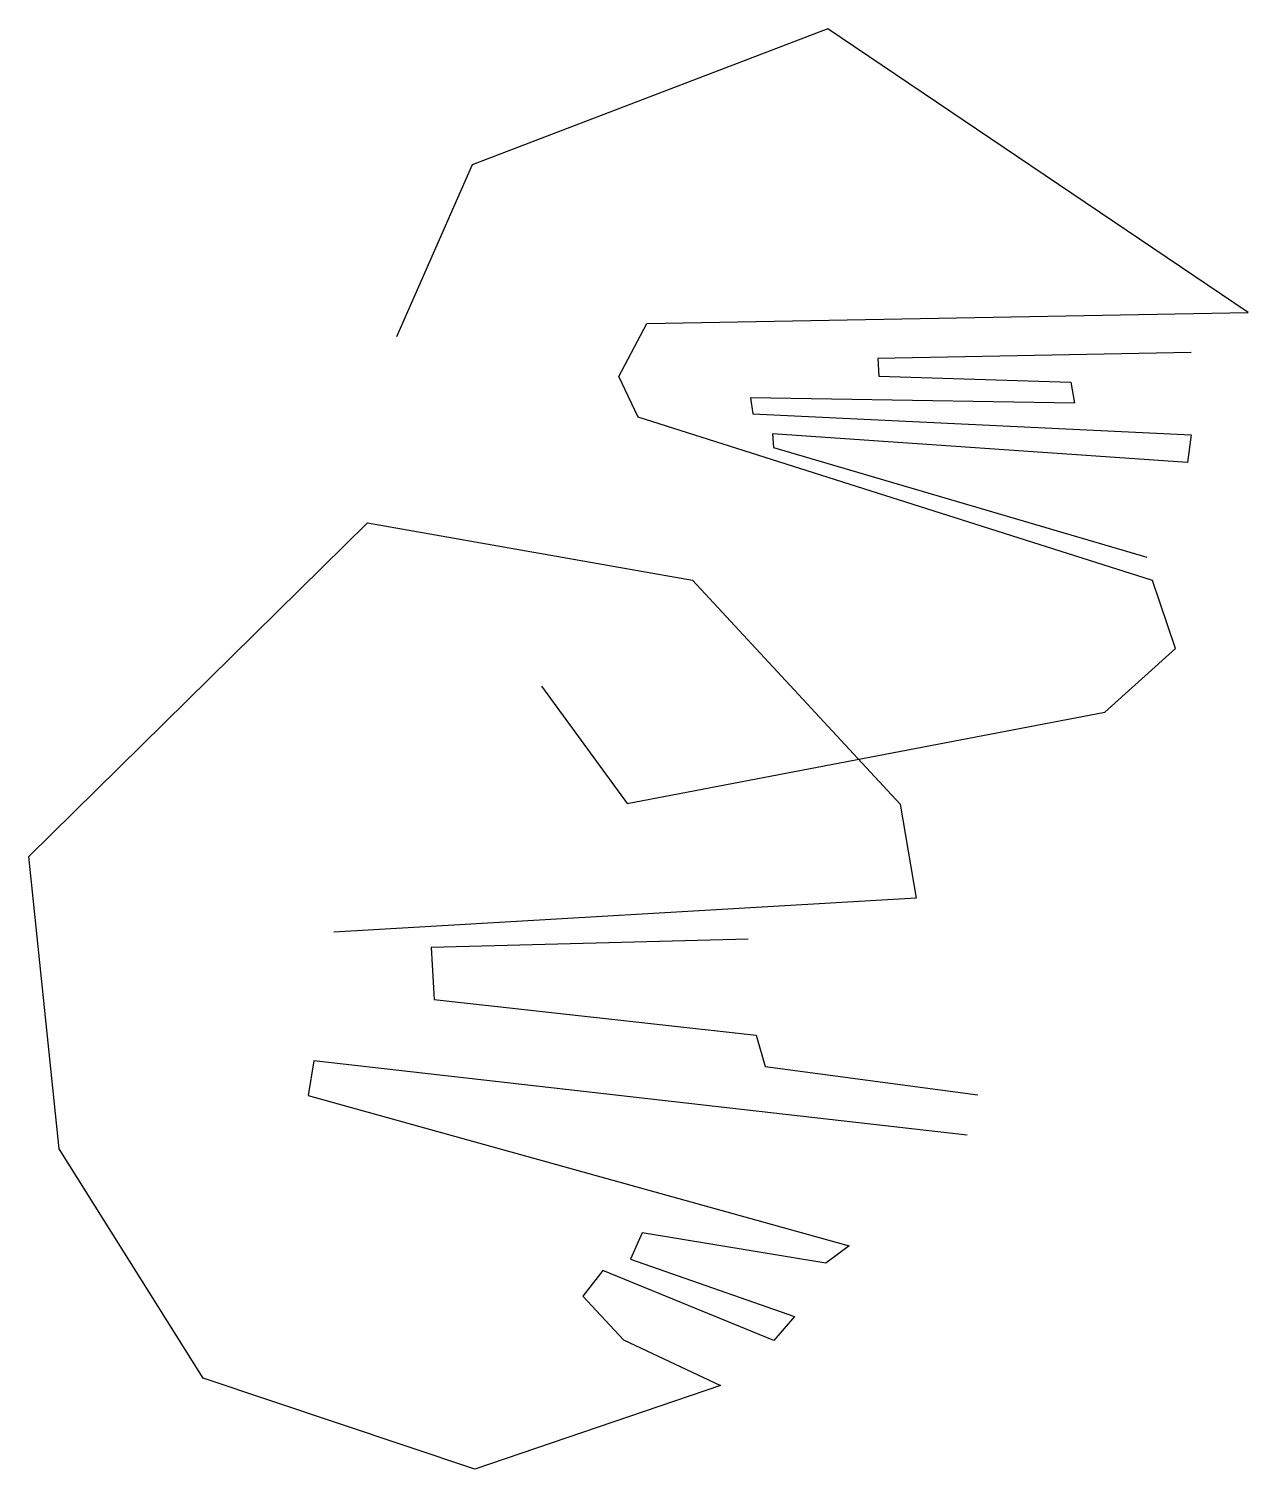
# Model space of a CAD drawing. Extents: x 10 to 1077, y 68 to 1329.
import ezdxf

# ---------------------------------------------------------------- set-up
doc = ezdxf.new("R2010")
doc.units = 0
doc.layers.get('0').update_dxf_attribs({"linetype": 'CONTINUOUS'})

msp = doc.modelspace()

# ---------------------------------------------------------------- linework, layer by layer
at = {"color": 0}
for points in [[(458.2, 753.3), (533.1, 650.8), (951.2, 730.7), (1013.2, 786.4), (993.1, 846), (542.9, 988.8), (526, 1024.4), (550.4, 1070.9), (1076.7, 1080.6), (708.9, 1328.8), (397.7, 1209.8), (331.4, 1059.3)], [(1026.9, 1045.5), (752.7, 1040.1), (753.5, 1024.7), (921.5, 1019.4), (924.7, 1001.2), (641.3, 1005.9), (643.3, 991.8), (1026.7, 973.5), (1023.7, 949.2), (660.3, 974.4), (661.4, 962.2), (988, 866.3)], [(830.8, 360.6), (259, 425.6), (254, 395.3), (727.4, 263.7), (707.1, 248.4), (546.4, 275.1), (536.2, 252), (679.8, 201.9), (661.5, 180.8), (511.9, 241.9), (494.5, 219.7), (529.9, 181.2), (614.9, 141.3), (399.8, 68.1), (162.3, 147.7), (36.1, 348.4), (9.6, 604.4), (305.9, 896.3), (590.3, 846.1), (772, 650.2), (786, 568), (276.6, 538.1)], [(639, 532), (361.6, 524.6), (364.4, 479.1), (646, 448.1), (654, 420.6), (840.2, 395.8)]]:
    msp.add_lwpolyline(points, dxfattribs=at)

doc.saveas('drawing.dxf')
